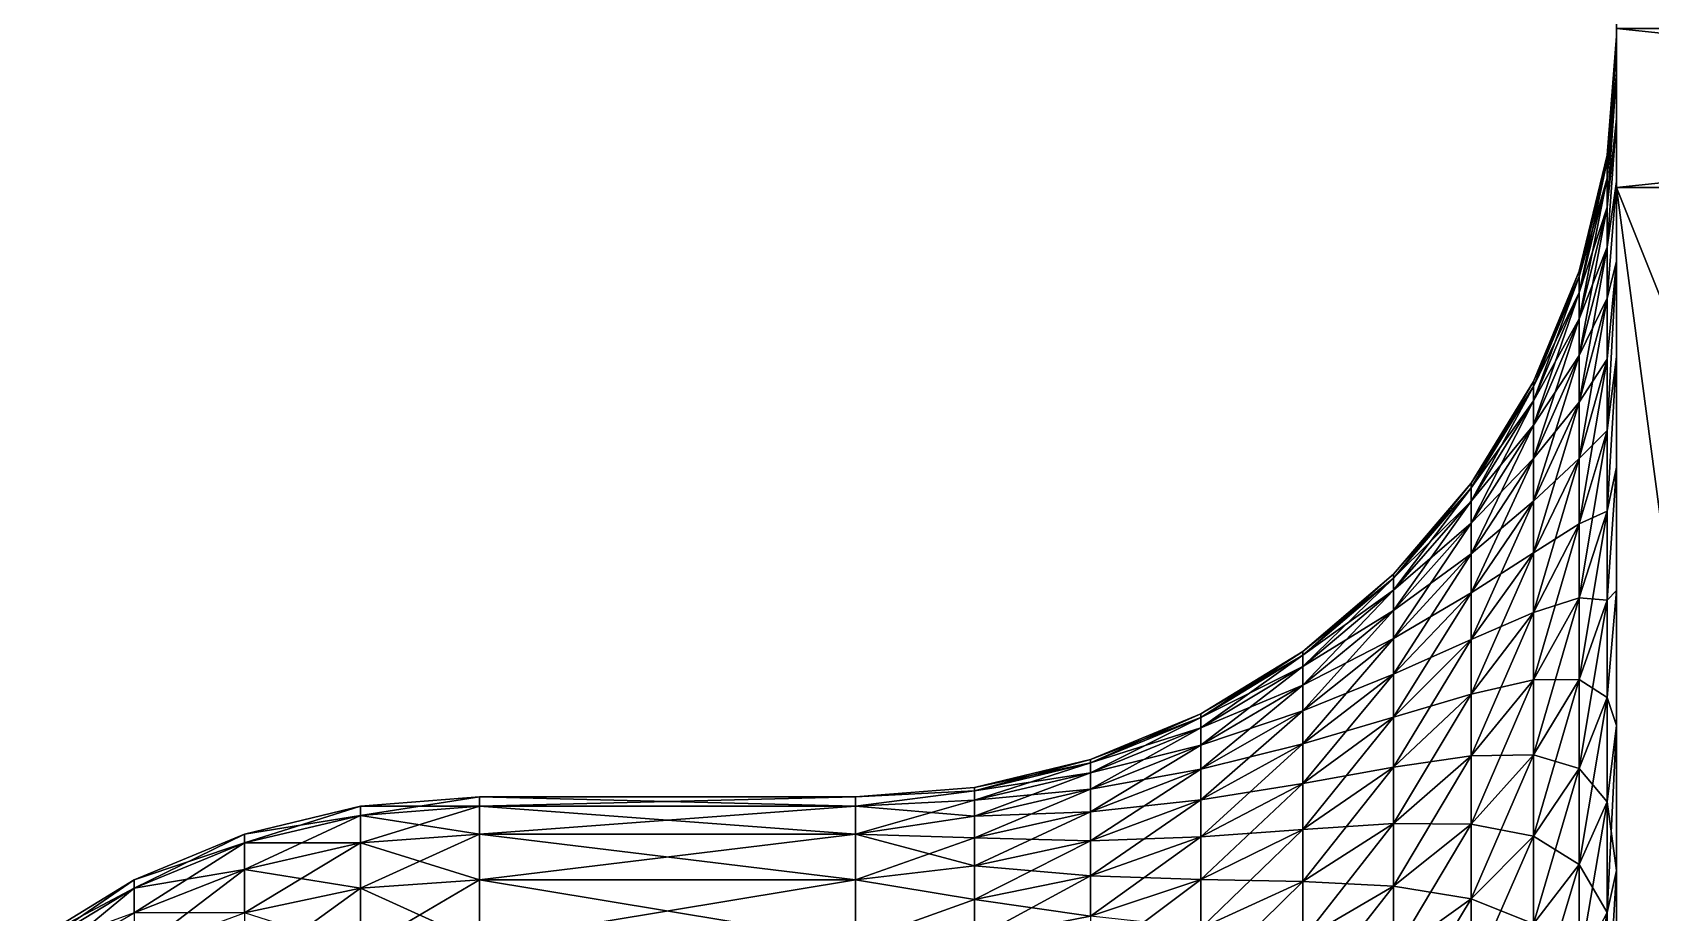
# Model space of a CAD drawing. Extents: x -53 to 3.8, y 0 to 88.2.
# Drawn here: x -50.295 to -46.041, y 82.343 to 84.657 of the extents above; entities that cross this region are included whole.
import ezdxf

# ---------------------------------------------------------------- set-up
doc = ezdxf.new("R2010")
doc.units = 0

msp = doc.modelspace()

# ---------------------------------------------------------------- linework, layer by layer
for points in [[(-46.131, 83.1902, 5.09861), (-46.131, 88.249, 4), (-46.131, 88.2271, 3.58189)], [(-46.131, 83.5144, 5.39709), (-46.131, 88.249, 4), (-46.131, 83.1902, 5.09861)], [(-46.131, 83.8039, 5.72943), (-46.131, 88.249, 4), (-46.131, 83.5144, 5.39709)], [(-46.131, 84.055, 6.09159), (-46.131, 88.249, 4), (-46.131, 83.8039, 5.72943)], [(-46.131, 84.2647, 6.47917), (-46.131, 88.249, 4), (-46.131, 84.055, 6.09159)], [(-46.131, 84.4306, 6.88748), (-46.131, 88.249, 4), (-46.131, 84.2647, 6.47917)], [(-46.131, 84.5505, 7.31155), (-46.131, 88.249, 4), (-46.131, 84.4306, 6.88748)], [(-46.131, 88.249, 9.5), (-46.131, 88.249, 4), (-46.131, 84.5505, 7.31155)], [(-46.131, 84.623, 7.74625), (-46.131, 88.249, 9.5), (-46.131, 84.5505, 7.31155)], [(-46.131, 84.6473, 8.18628), (-46.131, 88.249, 9.5), (-46.131, 84.623, 7.74625)], [(-46.131, 84.623, 8.62631), (-46.131, 88.249, 9.5), (-46.131, 84.6473, 8.18628)], [(-46.131, 84.5505, 9.061), (-46.131, 88.249, 9.5), (-46.131, 84.623, 8.62631)], [(-46.131, 84.4306, 9.48508), (-46.131, 88.249, 9.5), (-46.131, 84.5505, 9.061)], [(-46.131, 88.2271, 9.91811), (-46.131, 88.249, 9.5), (-46.131, 84.4306, 9.48508)], [(-46.131, 88.2271, 3.58189), (-46.131, 88.1616, 3.16835), (-46.131, 83.1902, 5.09861)], [(-46.131, 88.1616, 10.3316), (-46.131, 88.2271, 9.91811), (-46.131, 84.4306, 9.48508)], [(-46.131, 88.1616, 3.16835), (-46.131, 88.0532, 2.76393), (-46.131, 83.1902, 5.09861)], [(-46.131, 84.2647, 9.89338), (-46.131, 88.1616, 10.3316), (-46.131, 84.4306, 9.48508)], [(-46.131, 88.0532, 10.7361), (-46.131, 88.1616, 10.3316), (-46.131, 84.2647, 9.89338)], [(-46.131, 82.8351, 4.83761), (-46.131, 88.0532, 2.76393), (-46.131, 87.9032, 2.37305)], [(-46.131, 83.1902, 5.09861), (-46.131, 88.0532, 2.76393), (-46.131, 82.8351, 4.83761)], [(-46.131, 87.9032, 11.1269), (-46.131, 88.0532, 10.7361), (-46.131, 84.2647, 9.89338)], [(-46.131, 87.9032, 2.37305), (-46.131, 87.7131, 2), (-46.131, 82.8351, 4.83761)], [(-46.131, 84.055, 10.281), (-46.131, 87.9032, 11.1269), (-46.131, 84.2647, 9.89338)], [(-46.131, 87.7131, 11.5), (-46.131, 87.9032, 11.1269), (-46.131, 84.055, 10.281)], [(-46.131, 87.7131, 2), (-46.131, 87.4851, 1.64886), (-46.131, 82.8351, 4.83761)], [(-46.131, 87.4851, 11.8511), (-46.131, 87.7131, 11.5), (-46.131, 84.055, 10.281)], [(-46.131, 87.4851, 1.64886), (-46.131, 87.2216, 1.32348), (-46.131, 82.4534, 4.61726)], [(-46.131, 82.8351, 4.83761), (-46.131, 87.4851, 1.64886), (-46.131, 82.4534, 4.61726)], [(-46.131, 83.8039, 10.6431), (-46.131, 87.4851, 11.8511), (-46.131, 84.055, 10.281)], [(-46.131, 87.2216, 12.1765), (-46.131, 87.4851, 11.8511), (-46.131, 83.8039, 10.6431)], [(-46.131, 82.4534, 4.61726), (-46.131, 87.2216, 1.32348), (-46.131, 86.9255, 1.02742)], [(-46.131, 86.9255, 12.4726), (-46.131, 87.2216, 12.1765), (-46.131, 83.8039, 10.6431)], [(-46.131, 86.9255, 1.02742), (-46.131, 86.6001, 0.76393), (-46.131, 82.4534, 4.61726)], [(-46.131, 83.8039, 10.6431), (-46.131, 86.6001, 12.7361), (-46.131, 86.9255, 12.4726)], [(-46.131, 86.6001, 0.76393), (-46.131, 86.249, 0.5359), (-46.131, 82.4534, 4.61726)], [(-46.131, 83.5144, 10.9755), (-46.131, 86.6001, 12.7361), (-46.131, 83.8039, 10.6431)], [(-46.131, 86.249, 12.9641), (-46.131, 86.6001, 12.7361), (-46.131, 83.5144, 10.9755)], [(-46.131, 82.4534, 4.61726), (-46.131, 86.249, 0.5359), (-46.131, 85.8759, 0.34582)], [(-46.131, 85.8759, 13.1542), (-46.131, 86.249, 12.9641), (-46.131, 83.5144, 10.9755)], [(-46.131, 85.8759, 0.34582), (-46.131, 85.4851, 0.19577), (-46.131, 82.4534, 4.61726)], [(-46.131, 83.5144, 10.9755), (-46.131, 85.4851, 13.3042), (-46.131, 85.8759, 13.1542)], [(-46.131, 85.4851, 0.19577), (-46.131, 85.0807, 0.08741), (-46.131, 82.4534, 4.61726)], [(-46.131, 83.1902, 11.2739), (-46.131, 85.4851, 13.3042), (-46.131, 83.5144, 10.9755)], [(-46.131, 85.0807, 13.4126), (-46.131, 85.4851, 13.3042), (-46.131, 83.1902, 11.2739)], [(-46.131, 82.4534, 4.61726), (-46.131, 85.0807, 0.08741), (-46.131, 84.6671, 0.02191)], [(-46.131, 84.6671, 13.4781), (-46.131, 85.0807, 13.4126), (-46.131, 83.1902, 11.2739)], [(-46.131, 84.6473, 8.18628), (-46.1556, 84.3344, 8.18628), (-46.1556, 84.3192, 8.52157)], [(-46.131, 84.623, 8.62631), (-46.131, 84.6473, 8.18628), (-46.1556, 84.3192, 8.52157)], [(-46.1556, 84.3192, 7.85099), (-46.131, 84.6473, 8.18628), (-46.131, 84.623, 7.74625)], [(-46.1556, 84.3344, 8.18628), (-46.131, 84.6473, 8.18628), (-46.1556, 84.3192, 7.85099)], [(-46.131, 84.6671, 0.02191), (-42.131, 84.249), (-46.131, 84.249)], [(-42.131, 84.6671, 0.02191), (-42.131, 84.249), (-46.131, 84.6671, 0.02191)], [(-46.131, 84.249), (-46.131, 82.4534, 4.61726), (-46.131, 84.6671, 0.02191)], [(-46.131, 83.1902, 11.2739), (-46.131, 84.249, 13.5), (-46.131, 84.6671, 13.4781)], [(-46.131, 84.249, 13.5), (-42.131, 84.6671, 13.4781), (-46.131, 84.6671, 13.4781)], [(-42.131, 84.249, 13.5), (-42.131, 84.6671, 13.4781), (-46.131, 84.249, 13.5)], [(-46.131, 84.623, 8.62631), (-46.1556, 84.2735, 8.85408), (-46.131, 84.5505, 9.061)], [(-46.1556, 84.3192, 8.52157), (-46.1556, 84.2735, 8.85408), (-46.131, 84.623, 8.62631)], [(-46.1556, 84.2735, 7.51848), (-46.131, 84.623, 7.74625), (-46.131, 84.5505, 7.31155)], [(-46.1556, 84.3192, 7.85099), (-46.131, 84.623, 7.74625), (-46.1556, 84.2735, 7.51848)], [(-46.131, 84.5505, 9.061), (-46.1556, 84.1977, 9.18106), (-46.131, 84.4306, 9.48508)], [(-46.1556, 84.2735, 8.85408), (-46.1556, 84.1977, 9.18106), (-46.131, 84.5505, 9.061)], [(-46.1556, 84.1977, 7.1915), (-46.131, 84.5505, 7.31155), (-46.131, 84.4306, 6.88748)], [(-46.1556, 84.2735, 7.51848), (-46.131, 84.5505, 7.31155), (-46.1556, 84.1977, 7.1915)], [(-46.131, 84.4306, 9.48508), (-46.1556, 84.0925, 9.49979), (-46.131, 84.2647, 9.89338)], [(-46.1556, 84.1977, 9.18106), (-46.1556, 84.0925, 9.49979), (-46.131, 84.4306, 9.48508)], [(-46.1556, 84.0925, 6.87277), (-46.131, 84.4306, 6.88748), (-46.131, 84.2647, 6.47917)], [(-46.1556, 84.1977, 7.1915), (-46.131, 84.4306, 6.88748), (-46.1556, 84.0925, 6.87277)], [(-46.1556, 84.3344, 8.18628), (-46.2289, 84.0293, 8.18628), (-46.2289, 84.0153, 8.49382)], [(-46.1556, 84.3192, 8.52157), (-46.1556, 84.3344, 8.18628), (-46.2289, 84.0153, 8.49382)], [(-46.2289, 84.0293, 8.18628), (-46.1556, 84.3344, 8.18628), (-46.1556, 84.3192, 7.85099)], [(-46.1556, 84.3192, 8.52157), (-46.2289, 84.0153, 8.49382), (-46.2289, 83.9733, 8.79881)], [(-46.2289, 84.0153, 7.87874), (-46.1556, 84.3192, 7.85099), (-46.1556, 84.2735, 7.51848)], [(-46.2289, 84.0293, 8.18628), (-46.1556, 84.3192, 7.85099), (-46.2289, 84.0153, 7.87874)], [(-46.1556, 84.3192, 8.52157), (-46.2289, 83.9733, 8.79881), (-46.1556, 84.2735, 8.85408)], [(-46.2289, 83.9733, 7.57375), (-46.1556, 84.2735, 7.51848), (-46.1556, 84.1977, 7.1915)], [(-46.2289, 84.0153, 7.87874), (-46.1556, 84.2735, 7.51848), (-46.2289, 83.9733, 7.57375)], [(-46.1556, 84.2735, 8.85408), (-46.2289, 83.9039, 9.09872), (-46.1556, 84.1977, 9.18106)], [(-46.1556, 84.2735, 8.85408), (-46.2289, 83.9733, 8.79881), (-46.2289, 83.9039, 9.09872)], [(-46.131, 84.2647, 9.89338), (-46.1556, 83.9588, 9.80764), (-46.131, 84.055, 10.281)], [(-46.1556, 84.0925, 9.49979), (-46.1556, 83.9588, 9.80764), (-46.131, 84.2647, 9.89338)], [(-46.1556, 83.9588, 6.56492), (-46.131, 84.2647, 6.47917), (-46.131, 84.055, 6.09159)], [(-46.1556, 84.0925, 6.87277), (-46.131, 84.2647, 6.47917), (-46.1556, 83.9588, 6.56492)], [(-46.131, 82.0499, 4.44023), (-46.131, 82.4534, 4.61726), (-46.131, 84.249)], [(-46.131, 81.6292, 4.30868), (-46.131, 82.0499, 4.44023), (-46.131, 84.249)], [(-46.131, 82.8351, 11.5349), (-46.131, 84.249, 13.5), (-46.131, 83.1902, 11.2739)], [(-46.131, 82.4534, 11.7553), (-46.131, 84.249, 13.5), (-46.131, 82.8351, 11.5349)], [(-46.131, 82.0499, 11.9323), (-46.131, 84.249, 13.5), (-46.131, 82.4534, 11.7553)], [(-46.131, 81.6292, 12.0639), (-46.131, 84.249, 13.5), (-46.131, 82.0499, 11.9323)], [(-46.131, 81.1967, 12.1484), (-46.131, 84.249, 13.5), (-46.131, 81.6292, 12.0639)], [(-46.131, 80.7575, 12.1848), (-46.131, 84.249, 13.5), (-46.131, 81.1967, 12.1484)], [(-46.131, 80.317, 12.1726), (-46.131, 84.249, 13.5), (-46.131, 80.7575, 12.1848)], [(-46.131, 79.8805, 12.1121), (-46.131, 84.249, 13.5), (-46.131, 80.317, 12.1726)], [(-46.131, 70.249, 13.5), (-46.131, 84.249, 13.5), (-46.131, 79.8805, 12.1121)], [(-46.131, 84.249), (-46.131, 70.249), (-46.131, 79.4532, 4.36866)], [(-46.131, 79.8805, 4.26047), (-46.131, 84.249), (-46.131, 79.4532, 4.36866)], [(-46.131, 80.317, 4.19994), (-46.131, 84.249), (-46.131, 79.8805, 4.26047)], [(-46.131, 80.7575, 4.1878), (-46.131, 84.249), (-46.131, 80.317, 4.19994)], [(-46.131, 81.1967, 4.22419), (-46.131, 84.249), (-46.131, 80.7575, 4.1878)], [(-46.131, 81.6292, 4.30868), (-46.131, 84.249), (-46.131, 81.1967, 4.22419)], [(-46.131, 84.249, 13.5), (-42.131, 74.249, 13.5), (-42.131, 84.249, 13.5)], [(-44.2743, 70.249, 13.5), (-42.131, 74.249, 13.5), (-46.131, 84.249, 13.5)], [(-46.131, 70.249, 13.5), (-44.2743, 70.249, 13.5), (-46.131, 84.249, 13.5)], [(-42.131, 74.249), (-46.131, 84.249), (-42.131, 84.249)], [(-46.131, 70.249), (-46.131, 84.249), (-42.131, 74.249)], [(-46.1556, 84.1977, 9.18106), (-46.2289, 83.8074, 9.39108), (-46.1556, 84.0925, 9.49979)], [(-46.2289, 83.9039, 7.27384), (-46.1556, 84.1977, 7.1915), (-46.1556, 84.0925, 6.87277)], [(-46.2289, 83.9733, 7.57375), (-46.1556, 84.1977, 7.1915), (-46.2289, 83.9039, 7.27384)], [(-46.1556, 84.1977, 9.18106), (-46.2289, 83.9039, 9.09872), (-46.2289, 83.8074, 9.39108)], [(-46.1556, 84.0925, 9.49979), (-46.2289, 83.6847, 9.67345), (-46.1556, 83.9588, 9.80764)], [(-46.1556, 84.0925, 9.49979), (-46.2289, 83.8074, 9.39108), (-46.2289, 83.6847, 9.67345)], [(-46.2289, 83.8074, 6.98148), (-46.1556, 84.0925, 6.87277), (-46.1556, 83.9588, 6.56492)], [(-46.2289, 83.9039, 7.27384), (-46.1556, 84.0925, 6.87277), (-46.2289, 83.8074, 6.98148)], [(-46.131, 84.055, 10.281), (-46.1556, 83.9588, 9.80764), (-46.1556, 83.7977, 10.1021)], [(-46.1556, 83.6104, 10.3806), (-46.131, 84.055, 10.281), (-46.1556, 83.7977, 10.1021)], [(-46.131, 83.8039, 10.6431), (-46.131, 84.055, 10.281), (-46.1556, 83.6104, 10.3806)], [(-46.131, 84.055, 6.09159), (-46.131, 83.8039, 5.72943), (-46.1556, 83.6104, 5.99197)], [(-46.1556, 83.7977, 6.2705), (-46.131, 84.055, 6.09159), (-46.1556, 83.6104, 5.99197)], [(-46.1556, 83.9588, 6.56492), (-46.131, 84.055, 6.09159), (-46.1556, 83.7977, 6.2705)], [(-46.2289, 84.0293, 8.18628), (-46.349, 83.7393, 8.18628), (-46.349, 83.7265, 8.46745)], [(-46.2289, 84.0153, 8.49382), (-46.2289, 84.0293, 8.18628), (-46.349, 83.7265, 8.46745)], [(-46.349, 83.7393, 8.18628), (-46.2289, 84.0293, 8.18628), (-46.2289, 84.0153, 7.87874)], [(-46.2289, 84.0153, 8.49382), (-46.349, 83.6882, 8.74629), (-46.2289, 83.9733, 8.79881)], [(-46.2289, 84.0153, 8.49382), (-46.349, 83.7265, 8.46745), (-46.349, 83.6882, 8.74629)], [(-46.349, 83.7265, 7.90511), (-46.2289, 84.0153, 7.87874), (-46.2289, 83.9733, 7.57375)], [(-46.349, 83.7393, 8.18628), (-46.2289, 84.0153, 7.87874), (-46.349, 83.7265, 7.90511)], [(-46.2289, 83.9733, 8.79881), (-46.349, 83.6882, 8.74629), (-46.349, 83.6247, 9.0205)], [(-46.349, 83.6882, 7.62626), (-46.2289, 83.9733, 7.57375), (-46.2289, 83.9039, 7.27384)], [(-46.349, 83.7265, 7.90511), (-46.2289, 83.9733, 7.57375), (-46.349, 83.6882, 7.62626)], [(-46.2289, 83.9733, 8.79881), (-46.349, 83.6247, 9.0205), (-46.2289, 83.9039, 9.09872)], [(-46.1556, 83.9588, 9.80764), (-46.2289, 83.5369, 9.94349), (-46.1556, 83.7977, 10.1021)], [(-46.1556, 83.9588, 9.80764), (-46.2289, 83.6847, 9.67345), (-46.2289, 83.5369, 9.94349)], [(-46.2289, 83.6847, 6.69911), (-46.1556, 83.9588, 6.56492), (-46.1556, 83.7977, 6.2705)], [(-46.2289, 83.8074, 6.98148), (-46.1556, 83.9588, 6.56492), (-46.2289, 83.6847, 6.69911)], [(-46.349, 83.6247, 7.35206), (-46.2289, 83.9039, 7.27384), (-46.2289, 83.8074, 6.98148)], [(-46.349, 83.6882, 7.62626), (-46.2289, 83.9039, 7.27384), (-46.349, 83.6247, 7.35206)], [(-46.2289, 83.9039, 9.09872), (-46.349, 83.5365, 9.28779), (-46.2289, 83.8074, 9.39108)], [(-46.2289, 83.9039, 9.09872), (-46.349, 83.6247, 9.0205), (-46.349, 83.5365, 9.28779)], [(-46.2289, 83.8074, 9.39108), (-46.349, 83.4243, 9.54595), (-46.2289, 83.6847, 9.67345)], [(-46.349, 83.5365, 7.08477), (-46.2289, 83.8074, 6.98148), (-46.2289, 83.6847, 6.69911)], [(-46.349, 83.6247, 7.35206), (-46.2289, 83.8074, 6.98148), (-46.349, 83.5365, 7.08477)], [(-46.2289, 83.8074, 9.39108), (-46.349, 83.5365, 9.28779), (-46.349, 83.4243, 9.54595)], [(-46.1556, 83.7977, 10.1021), (-46.2289, 83.5369, 9.94349), (-46.2289, 83.3652, 10.199)], [(-46.1556, 83.7977, 6.2705), (-46.2289, 83.5369, 6.42906), (-46.2289, 83.6847, 6.69911)], [(-46.1556, 83.6104, 5.99197), (-46.2289, 83.5369, 6.42906), (-46.1556, 83.7977, 6.2705)], [(-46.1556, 83.7977, 10.1021), (-46.2289, 83.3652, 10.199), (-46.1556, 83.6104, 10.3806)], [(-46.1556, 83.3986, 10.641), (-46.131, 83.8039, 10.6431), (-46.1556, 83.6104, 10.3806)], [(-46.131, 83.5144, 10.9755), (-46.131, 83.8039, 10.6431), (-46.1556, 83.3986, 10.641)], [(-46.131, 83.8039, 5.72943), (-46.131, 83.5144, 5.39709), (-46.1556, 83.3986, 5.73161)], [(-46.1556, 83.6104, 5.99197), (-46.131, 83.8039, 5.72943), (-46.1556, 83.3986, 5.73161)], [(-46.349, 83.7393, 8.18628), (-46.513, 83.4717, 8.18628), (-46.513, 83.46, 8.44312)], [(-46.349, 83.7265, 8.46745), (-46.349, 83.7393, 8.18628), (-46.513, 83.46, 8.44312)], [(-46.513, 83.4717, 8.18628), (-46.349, 83.7393, 8.18628), (-46.349, 83.7265, 7.90511)], [(-46.349, 83.7265, 8.46745), (-46.513, 83.425, 8.69783), (-46.349, 83.6882, 8.74629)], [(-46.513, 83.46, 7.92944), (-46.349, 83.7265, 7.90511), (-46.349, 83.6882, 7.62626)], [(-46.513, 83.4717, 8.18628), (-46.349, 83.7265, 7.90511), (-46.513, 83.46, 7.92944)], [(-46.349, 83.7265, 8.46745), (-46.513, 83.46, 8.44312), (-46.513, 83.425, 8.69783)], [(-46.349, 83.6882, 8.74629), (-46.513, 83.367, 8.9483), (-46.349, 83.6247, 9.0205)], [(-46.349, 83.6882, 8.74629), (-46.513, 83.425, 8.69783), (-46.513, 83.367, 8.9483)], [(-46.513, 83.425, 7.67473), (-46.349, 83.6882, 7.62626), (-46.349, 83.6247, 7.35206)], [(-46.513, 83.46, 7.92944), (-46.349, 83.6882, 7.62626), (-46.513, 83.425, 7.67473)], [(-46.2289, 83.6847, 9.67345), (-46.349, 83.2892, 9.79284), (-46.2289, 83.5369, 9.94349)], [(-46.2289, 83.6847, 9.67345), (-46.349, 83.4243, 9.54595), (-46.349, 83.2892, 9.79284)], [(-46.2289, 83.6847, 6.69911), (-46.349, 83.4243, 6.82661), (-46.349, 83.5365, 7.08477)], [(-46.2289, 83.5369, 6.42906), (-46.349, 83.4243, 6.82661), (-46.2289, 83.6847, 6.69911)], [(-46.349, 83.6247, 9.0205), (-46.513, 83.367, 8.9483), (-46.513, 83.2864, 9.19246)], [(-46.513, 83.367, 7.42426), (-46.349, 83.6247, 7.35206), (-46.349, 83.5365, 7.08477)], [(-46.513, 83.425, 7.67473), (-46.349, 83.6247, 7.35206), (-46.513, 83.367, 7.42426)], [(-46.349, 83.6247, 9.0205), (-46.513, 83.2864, 9.19246), (-46.349, 83.5365, 9.28779)], [(-46.1556, 83.6104, 5.99197), (-46.2289, 83.3652, 6.17358), (-46.2289, 83.5369, 6.42906)], [(-46.1556, 83.3986, 5.73161), (-46.2289, 83.3652, 6.17358), (-46.1556, 83.6104, 5.99197)], [(-46.1556, 83.6104, 10.3806), (-46.2289, 83.1709, 10.4378), (-46.1556, 83.3986, 10.641)], [(-46.2289, 83.3652, 10.199), (-46.2289, 83.1709, 10.4378), (-46.1556, 83.6104, 10.3806)], [(-46.349, 83.5365, 7.08477), (-46.513, 83.2864, 7.1801), (-46.513, 83.367, 7.42426)], [(-46.349, 83.4243, 6.82661), (-46.513, 83.2864, 7.1801), (-46.349, 83.5365, 7.08477)], [(-46.349, 83.5365, 9.28779), (-46.513, 83.184, 9.42828), (-46.349, 83.4243, 9.54595)], [(-46.349, 83.5365, 9.28779), (-46.513, 83.2864, 9.19246), (-46.513, 83.184, 9.42828)], [(-46.2289, 83.5369, 9.94349), (-46.349, 83.1321, 10.0264), (-46.2289, 83.3652, 10.199)], [(-46.2289, 83.5369, 9.94349), (-46.349, 83.2892, 9.79284), (-46.349, 83.1321, 10.0264)], [(-46.2289, 83.5369, 6.42906), (-46.349, 83.2892, 6.57972), (-46.349, 83.4243, 6.82661)], [(-46.2289, 83.3652, 6.17358), (-46.349, 83.2892, 6.57972), (-46.2289, 83.5369, 6.42906)], [(-46.1556, 83.164, 10.881), (-46.131, 83.5144, 10.9755), (-46.1556, 83.3986, 10.641)], [(-46.131, 83.1902, 11.2739), (-46.131, 83.5144, 10.9755), (-46.1556, 83.164, 10.881)], [(-46.131, 83.5144, 5.39709), (-46.131, 83.1902, 5.09861), (-46.1556, 83.164, 5.49159)], [(-46.1556, 83.3986, 5.73161), (-46.131, 83.5144, 5.39709), (-46.1556, 83.164, 5.49159)], [(-46.513, 83.4717, 8.18628), (-46.7168, 83.2331, 8.18628), (-46.7168, 83.2224, 8.42142)], [(-46.513, 83.46, 8.44312), (-46.513, 83.4717, 8.18628), (-46.7168, 83.2224, 8.42142)], [(-46.7168, 83.2331, 8.18628), (-46.513, 83.4717, 8.18628), (-46.513, 83.46, 7.92944)], [(-46.7168, 83.2224, 7.95114), (-46.513, 83.46, 7.92944), (-46.513, 83.425, 7.67473)], [(-46.7168, 83.2331, 8.18628), (-46.513, 83.46, 7.92944), (-46.7168, 83.2224, 7.95114)], [(-46.513, 83.46, 8.44312), (-46.7168, 83.1903, 8.65461), (-46.513, 83.425, 8.69783)], [(-46.513, 83.46, 8.44312), (-46.7168, 83.2224, 8.42142), (-46.7168, 83.1903, 8.65461)], [(-46.513, 83.425, 8.69783), (-46.7168, 83.1372, 8.88392), (-46.513, 83.367, 8.9483)], [(-46.7168, 83.1903, 7.71795), (-46.513, 83.425, 7.67473), (-46.513, 83.367, 7.42426)], [(-46.7168, 83.2224, 7.95114), (-46.513, 83.425, 7.67473), (-46.7168, 83.1903, 7.71795)], [(-46.513, 83.425, 8.69783), (-46.7168, 83.1903, 8.65461), (-46.7168, 83.1372, 8.88392)], [(-46.349, 83.4243, 9.54595), (-46.513, 83.0606, 9.65381), (-46.349, 83.2892, 9.79284)], [(-46.349, 83.4243, 6.82661), (-46.513, 83.184, 6.94428), (-46.513, 83.2864, 7.1801)], [(-46.349, 83.2892, 6.57972), (-46.513, 83.184, 6.94428), (-46.349, 83.4243, 6.82661)], [(-46.349, 83.4243, 9.54595), (-46.513, 83.184, 9.42828), (-46.513, 83.0606, 9.65381)], [(-46.1556, 83.3986, 5.73161), (-46.2289, 83.1709, 5.93477), (-46.2289, 83.3652, 6.17358)], [(-46.1556, 83.164, 5.49159), (-46.2289, 83.1709, 5.93477), (-46.1556, 83.3986, 5.73161)], [(-46.2289, 82.9557, 10.6579), (-46.1556, 83.3986, 10.641), (-46.2289, 83.1709, 10.4378)], [(-46.1556, 83.164, 10.881), (-46.1556, 83.3986, 10.641), (-46.2289, 82.9557, 10.6579)], [(-46.513, 83.367, 8.9483), (-46.7168, 83.0635, 9.10744), (-46.513, 83.2864, 9.19246)], [(-46.513, 83.367, 8.9483), (-46.7168, 83.1372, 8.88392), (-46.7168, 83.0635, 9.10744)], [(-46.513, 83.367, 7.42426), (-46.7168, 83.1372, 7.48864), (-46.7168, 83.1903, 7.71795)], [(-46.513, 83.2864, 7.1801), (-46.7168, 83.1372, 7.48864), (-46.513, 83.367, 7.42426)], [(-46.2289, 83.3652, 10.199), (-46.349, 83.1321, 10.0264), (-46.349, 82.9545, 10.2448)], [(-46.2289, 83.3652, 6.17358), (-46.349, 83.1321, 6.34613), (-46.349, 83.2892, 6.57972)], [(-46.2289, 83.1709, 5.93477), (-46.349, 83.1321, 6.34613), (-46.2289, 83.3652, 6.17358)], [(-46.2289, 83.3652, 10.199), (-46.349, 82.9545, 10.2448), (-46.2289, 83.1709, 10.4378)], [(-46.513, 83.2864, 9.19246), (-46.7168, 83.0635, 9.10744), (-46.7168, 82.9697, 9.32334)], [(-46.513, 83.2864, 7.1801), (-46.7168, 83.0635, 7.26511), (-46.7168, 83.1372, 7.48864)], [(-46.513, 83.184, 6.94428), (-46.7168, 83.0635, 7.26511), (-46.513, 83.2864, 7.1801)], [(-46.513, 83.2864, 9.19246), (-46.7168, 82.9697, 9.32334), (-46.513, 83.184, 9.42828)], [(-46.349, 83.2892, 9.79284), (-46.513, 82.9171, 9.86718), (-46.349, 83.1321, 10.0264)], [(-46.349, 83.2892, 9.79284), (-46.513, 83.0606, 9.65381), (-46.513, 82.9171, 9.86718)], [(-46.349, 83.2892, 6.57972), (-46.513, 83.0606, 6.71875), (-46.513, 83.184, 6.94428)], [(-46.349, 83.1321, 6.34613), (-46.513, 83.0606, 6.71875), (-46.349, 83.2892, 6.57972)], [(-46.7168, 83.2331, 8.18628), (-46.9554, 83.0293, 8.18628), (-46.9554, 83.0194, 8.40288)], [(-46.7168, 83.2224, 8.42142), (-46.7168, 83.2331, 8.18628), (-46.9554, 83.0194, 8.40288)], [(-46.9554, 83.0293, 8.18628), (-46.7168, 83.2331, 8.18628), (-46.7168, 83.2224, 7.95114)], [(-46.9554, 83.0194, 7.96968), (-46.7168, 83.2224, 7.95114), (-46.7168, 83.1903, 7.71795)], [(-46.9554, 83.0293, 8.18628), (-46.7168, 83.2224, 7.95114), (-46.9554, 83.0194, 7.96968)], [(-46.7168, 83.2224, 8.42142), (-46.9554, 82.9899, 8.61769), (-46.7168, 83.1903, 8.65461)], [(-46.9554, 82.9899, 8.61769), (-46.7168, 83.2224, 8.42142), (-46.9554, 83.0194, 8.40288)], [(-46.7168, 83.1903, 7.71795), (-46.9554, 82.9899, 7.75487), (-46.9554, 83.0194, 7.96968)], [(-46.7168, 83.1372, 7.48864), (-46.9554, 82.9899, 7.75487), (-46.7168, 83.1903, 7.71795)], [(-46.7168, 83.1903, 8.65461), (-46.9554, 82.9409, 8.82893), (-46.7168, 83.1372, 8.88392)], [(-46.7168, 83.1903, 8.65461), (-46.9554, 82.9899, 8.61769), (-46.9554, 82.9409, 8.82893)], [(-46.513, 83.184, 6.94428), (-46.513, 83.0606, 6.71875), (-46.7168, 82.9697, 7.04922)], [(-46.7168, 83.0635, 7.26511), (-46.513, 83.184, 6.94428), (-46.7168, 82.9697, 7.04922)], [(-46.513, 83.184, 9.42828), (-46.7168, 82.8567, 9.52981), (-46.513, 83.0606, 9.65381)], [(-46.513, 83.184, 9.42828), (-46.7168, 82.9697, 9.32334), (-46.7168, 82.8567, 9.52981)], [(-46.2289, 83.1709, 5.93477), (-46.349, 82.9545, 6.1278), (-46.349, 83.1321, 6.34613)], [(-46.2289, 82.9557, 5.71462), (-46.349, 82.9545, 6.1278), (-46.2289, 83.1709, 5.93477)], [(-46.2289, 83.1709, 10.4378), (-46.349, 82.7578, 10.446), (-46.2289, 82.9557, 10.6579)], [(-46.349, 82.9545, 10.2448), (-46.349, 82.7578, 10.446), (-46.2289, 83.1709, 10.4378)], [(-46.1556, 83.164, 5.49159), (-46.2289, 82.9557, 5.71462), (-46.2289, 83.1709, 5.93477)], [(-46.1556, 82.9085, 5.2739), (-46.2289, 82.9557, 5.71462), (-46.1556, 83.164, 5.49159)], [(-46.2289, 82.7214, 10.8576), (-46.1556, 82.9085, 11.0987), (-46.1556, 83.164, 10.881)], [(-46.2289, 82.7214, 10.8576), (-46.1556, 83.164, 10.881), (-46.2289, 82.9557, 10.6579)], [(-46.1556, 82.9085, 11.0987), (-46.131, 83.1902, 11.2739), (-46.1556, 83.164, 10.881)], [(-46.131, 82.8351, 11.5349), (-46.131, 83.1902, 11.2739), (-46.1556, 82.9085, 11.0987)], [(-46.131, 83.1902, 5.09861), (-46.131, 82.8351, 4.83761), (-46.1556, 82.9085, 5.2739)], [(-46.1556, 83.164, 5.49159), (-46.131, 83.1902, 5.09861), (-46.1556, 82.9085, 5.2739)], [(-46.7168, 83.1372, 8.88392), (-46.9554, 82.873, 9.03483), (-46.7168, 83.0635, 9.10744)], [(-46.7168, 83.1372, 7.48864), (-46.7168, 83.0635, 7.26511), (-46.9554, 82.9409, 7.54363)], [(-46.9554, 82.9899, 7.75487), (-46.7168, 83.1372, 7.48864), (-46.9554, 82.9409, 7.54363)], [(-46.7168, 83.1372, 8.88392), (-46.9554, 82.9409, 8.82893), (-46.9554, 82.873, 9.03483)], [(-46.349, 83.1321, 10.0264), (-46.513, 82.7549, 10.0666), (-46.349, 82.9545, 10.2448)], [(-46.349, 83.1321, 10.0264), (-46.513, 82.9171, 9.86718), (-46.513, 82.7549, 10.0666)], [(-46.349, 83.1321, 6.34613), (-46.513, 82.9171, 6.50538), (-46.513, 83.0606, 6.71875)], [(-46.349, 82.9545, 6.1278), (-46.513, 82.9171, 6.50538), (-46.349, 83.1321, 6.34613)], [(-46.9554, 83.0293, 8.18628), (-47.223, 82.8653, 8.18628), (-47.223, 82.8561, 8.38797)], [(-46.9554, 83.0194, 8.40288), (-46.9554, 83.0293, 8.18628), (-47.223, 82.8561, 8.38797)], [(-47.223, 82.8653, 8.18628), (-46.9554, 83.0293, 8.18628), (-46.9554, 83.0194, 7.96968)], [(-46.7168, 83.0635, 9.10744), (-46.9554, 82.7866, 9.23371), (-46.7168, 82.9697, 9.32334)], [(-46.7168, 83.0635, 9.10744), (-46.9554, 82.873, 9.03483), (-46.9554, 82.7866, 9.23371)], [(-46.9554, 82.9409, 7.54363), (-46.7168, 83.0635, 7.26511), (-46.9554, 82.873, 7.33772)], [(-46.7168, 82.9697, 7.04922), (-46.9554, 82.873, 7.33772), (-46.7168, 83.0635, 7.26511)], [(-46.513, 83.0606, 9.65381), (-46.7168, 82.7253, 9.72515), (-46.513, 82.9171, 9.86718)], [(-46.7168, 82.9697, 7.04922), (-46.513, 83.0606, 6.71875), (-46.7168, 82.8567, 6.84275)], [(-46.513, 82.9171, 6.50538), (-46.7168, 82.8567, 6.84275), (-46.513, 83.0606, 6.71875)], [(-46.513, 83.0606, 9.65381), (-46.7168, 82.8567, 9.52981), (-46.7168, 82.7253, 9.72515)], [(-46.9554, 83.0194, 8.40288), (-47.223, 82.8561, 8.38797), (-47.223, 82.8286, 8.58799)], [(-46.9554, 83.0194, 7.96968), (-47.223, 82.8561, 7.98459), (-47.223, 82.8653, 8.18628)], [(-46.9554, 82.9899, 7.75487), (-47.223, 82.8561, 7.98459), (-46.9554, 83.0194, 7.96968)], [(-46.9554, 83.0194, 8.40288), (-47.223, 82.8286, 8.58799), (-46.9554, 82.9899, 8.61769)], [(-47.223, 82.8286, 7.78457), (-47.223, 82.8561, 7.98459), (-46.9554, 82.9899, 7.75487)], [(-46.9554, 82.9409, 7.54363), (-47.223, 82.8286, 7.78457), (-46.9554, 82.9899, 7.75487)], [(-46.9554, 82.9899, 8.61769), (-47.223, 82.783, 8.78468), (-46.9554, 82.9409, 8.82893)], [(-47.223, 82.8286, 8.58799), (-47.223, 82.783, 8.78468), (-46.9554, 82.9899, 8.61769)], [(-46.7168, 82.9697, 9.32334), (-46.9554, 82.7866, 9.23371), (-46.9554, 82.6825, 9.42391)], [(-46.9554, 82.7866, 7.13885), (-46.9554, 82.873, 7.33772), (-46.7168, 82.9697, 7.04922)], [(-46.7168, 82.8567, 6.84275), (-46.9554, 82.7866, 7.13885), (-46.7168, 82.9697, 7.04922)], [(-46.7168, 82.9697, 9.32334), (-46.9554, 82.6825, 9.42391), (-46.7168, 82.8567, 9.52981)], [(-46.349, 82.9545, 10.2448), (-46.513, 82.7549, 10.0666), (-46.513, 82.5751, 10.2505)], [(-46.513, 82.7549, 6.30594), (-46.513, 82.9171, 6.50538), (-46.349, 82.9545, 6.1278)], [(-46.349, 82.7578, 5.92652), (-46.513, 82.7549, 6.30594), (-46.349, 82.9545, 6.1278)], [(-46.349, 82.9545, 10.2448), (-46.513, 82.5751, 10.2505), (-46.349, 82.7578, 10.446)], [(-46.2289, 82.9557, 5.71462), (-46.349, 82.7578, 5.92652), (-46.349, 82.9545, 6.1278)], [(-46.2289, 82.7214, 5.51495), (-46.349, 82.7578, 5.92652), (-46.2289, 82.9557, 5.71462)], [(-46.2289, 82.9557, 10.6579), (-46.349, 82.5435, 10.6286), (-46.2289, 82.7214, 10.8576)], [(-46.349, 82.7578, 10.446), (-46.349, 82.5435, 10.6286), (-46.2289, 82.9557, 10.6579)], [(-46.1556, 82.9085, 5.2739), (-46.2289, 82.7214, 5.51495), (-46.2289, 82.9557, 5.71462)], [(-47.223, 82.783, 7.58787), (-47.223, 82.8286, 7.78457), (-46.9554, 82.9409, 7.54363)], [(-46.9554, 82.873, 7.33772), (-47.223, 82.783, 7.58787), (-46.9554, 82.9409, 7.54363)], [(-46.9554, 82.9409, 8.82893), (-47.223, 82.7198, 8.97642), (-46.9554, 82.873, 9.03483)], [(-46.9554, 82.9409, 8.82893), (-47.223, 82.783, 8.78468), (-47.223, 82.7198, 8.97642)], [(-46.513, 82.9171, 9.86718), (-46.7168, 82.5768, 9.90774), (-46.513, 82.7549, 10.0666)], [(-46.513, 82.9171, 9.86718), (-46.7168, 82.7253, 9.72515), (-46.7168, 82.5768, 9.90774)], [(-46.7168, 82.7253, 6.64741), (-46.7168, 82.8567, 6.84275), (-46.513, 82.9171, 6.50538)], [(-46.513, 82.7549, 6.30594), (-46.7168, 82.7253, 6.64741), (-46.513, 82.9171, 6.50538)], [(-46.1556, 82.6343, 5.08035), (-46.2289, 82.7214, 5.51495), (-46.1556, 82.9085, 5.2739)], [(-46.1556, 82.9085, 11.0987), (-46.2289, 82.4698, 11.0351), (-46.1556, 82.6343, 11.2922)], [(-46.2289, 82.4698, 11.0351), (-46.1556, 82.9085, 11.0987), (-46.2289, 82.7214, 10.8576)], [(-46.1556, 82.6343, 11.2922), (-46.131, 82.8351, 11.5349), (-46.1556, 82.9085, 11.0987)], [(-46.1556, 82.9085, 5.2739), (-46.131, 82.8351, 4.83761), (-46.1556, 82.6343, 5.08035)], [(-47.223, 82.8653, 8.18628), (-47.513, 82.7452, 8.18628), (-47.513, 82.7365, 8.37705)], [(-47.223, 82.8561, 8.38797), (-47.223, 82.8653, 8.18628), (-47.513, 82.7365, 8.37705)], [(-47.223, 82.8561, 7.98459), (-47.513, 82.7452, 8.18628), (-47.223, 82.8653, 8.18628)], [(-46.9554, 82.873, 9.03483), (-47.223, 82.6393, 9.16161), (-46.9554, 82.7866, 9.23371)], [(-47.223, 82.7198, 7.39614), (-47.223, 82.783, 7.58787), (-46.9554, 82.873, 7.33772)], [(-46.9554, 82.7866, 7.13885), (-47.223, 82.7198, 7.39614), (-46.9554, 82.873, 7.33772)], [(-46.9554, 82.873, 9.03483), (-47.223, 82.7198, 8.97642), (-47.223, 82.6393, 9.16161)], [(-47.223, 82.8561, 8.38797), (-47.513, 82.7105, 8.56624), (-47.223, 82.8286, 8.58799)], [(-47.223, 82.8561, 8.38797), (-47.513, 82.7365, 8.37705), (-47.513, 82.7105, 8.56624)], [(-47.513, 82.7365, 7.99551), (-47.513, 82.7452, 8.18628), (-47.223, 82.8561, 7.98459)], [(-47.223, 82.8286, 7.78457), (-47.513, 82.7365, 7.99551), (-47.223, 82.8561, 7.98459)], [(-47.223, 82.8286, 8.58799), (-47.513, 82.7105, 8.56624), (-47.513, 82.6674, 8.75228)], [(-47.513, 82.7105, 7.80632), (-47.513, 82.7365, 7.99551), (-47.223, 82.8286, 7.78457)], [(-47.223, 82.783, 7.58787), (-47.513, 82.7105, 7.80632), (-47.223, 82.8286, 7.78457)], [(-47.513, 82.6674, 8.75228), (-47.223, 82.783, 8.78468), (-47.223, 82.8286, 8.58799)], [(-46.9554, 82.6825, 6.94865), (-46.9554, 82.7866, 7.13885), (-46.7168, 82.8567, 6.84275)], [(-46.7168, 82.7253, 6.64741), (-46.9554, 82.6825, 6.94865), (-46.7168, 82.8567, 6.84275)], [(-46.7168, 82.8567, 9.52981), (-46.9554, 82.5615, 9.60385), (-46.7168, 82.7253, 9.72515)], [(-46.7168, 82.8567, 9.52981), (-46.9554, 82.6825, 9.42391), (-46.9554, 82.5615, 9.60385)], [(-46.131, 82.8351, 4.83761), (-46.1556, 82.3436, 4.91253), (-46.1556, 82.6343, 5.08035)], [(-46.131, 82.4534, 4.61726), (-46.1556, 82.3436, 4.91253), (-46.131, 82.8351, 4.83761)], [(-46.131, 82.4534, 11.7553), (-46.131, 82.8351, 11.5349), (-46.1556, 82.6343, 11.2922)], [(-47.513, 82.6674, 7.62028), (-47.513, 82.7105, 7.80632), (-47.223, 82.783, 7.58787)], [(-47.223, 82.7198, 7.39614), (-47.513, 82.6674, 7.62028), (-47.223, 82.783, 7.58787)], [(-47.223, 82.783, 8.78468), (-47.513, 82.6076, 8.93363), (-47.223, 82.7198, 8.97642)], [(-47.223, 82.783, 8.78468), (-47.513, 82.6674, 8.75228), (-47.513, 82.6076, 8.93363)], [(-46.9554, 82.7866, 9.23371), (-47.223, 82.5424, 9.33871), (-46.9554, 82.6825, 9.42391)], [(-46.9554, 82.7866, 9.23371), (-47.223, 82.6393, 9.16161), (-47.223, 82.5424, 9.33871)], [(-47.223, 82.6393, 7.21095), (-47.223, 82.7198, 7.39614), (-46.9554, 82.7866, 7.13885)], [(-46.9554, 82.6825, 6.94865), (-47.223, 82.6393, 7.21095), (-46.9554, 82.7866, 7.13885)], [(-47.513, 82.7452, 8.18628), (-47.8181, 82.6719, 8.18628), (-47.8181, 82.6635, 8.37039)], [(-47.513, 82.7365, 8.37705), (-47.513, 82.7452, 8.18628), (-47.8181, 82.6635, 8.37039)], [(-47.513, 82.7365, 7.99551), (-47.8181, 82.6719, 8.18628), (-47.513, 82.7452, 8.18628)], [(-47.513, 82.7365, 8.37705), (-47.8181, 82.6385, 8.55297), (-47.513, 82.7105, 8.56624)], [(-47.8181, 82.6635, 8.00217), (-47.8181, 82.6719, 8.18628), (-47.513, 82.7365, 7.99551)], [(-47.513, 82.7105, 7.80632), (-47.8181, 82.6635, 8.00217), (-47.513, 82.7365, 7.99551)], [(-47.8181, 82.6385, 8.55297), (-47.513, 82.7365, 8.37705), (-47.8181, 82.6635, 8.37039)], [(-46.513, 82.7549, 6.30594), (-46.7168, 82.5768, 6.46482), (-46.7168, 82.7253, 6.64741)], [(-46.513, 82.5751, 6.12208), (-46.7168, 82.5768, 6.46482), (-46.513, 82.7549, 6.30594)], [(-46.513, 82.7549, 10.0666), (-46.7168, 82.4122, 10.0761), (-46.513, 82.5751, 10.2505)], [(-46.513, 82.7549, 10.0666), (-46.7168, 82.5768, 9.90774), (-46.7168, 82.4122, 10.0761)], [(-46.349, 82.7578, 5.92652), (-46.513, 82.5751, 6.12208), (-46.513, 82.7549, 6.30594)], [(-46.349, 82.5435, 5.74397), (-46.513, 82.5751, 6.12208), (-46.349, 82.7578, 5.92652)], [(-46.349, 82.7578, 10.446), (-46.513, 82.3794, 10.4172), (-46.349, 82.5435, 10.6286)], [(-46.513, 82.5751, 10.2505), (-46.513, 82.3794, 10.4172), (-46.349, 82.7578, 10.446)], [(-46.2289, 82.7214, 5.51495), (-46.349, 82.5435, 5.74397), (-46.349, 82.7578, 5.92652)], [(-47.513, 82.7105, 8.56624), (-47.8181, 82.5969, 8.73252), (-47.513, 82.6674, 8.75228)], [(-47.513, 82.7105, 8.56624), (-47.8181, 82.6385, 8.55297), (-47.8181, 82.5969, 8.73252)], [(-47.8181, 82.6385, 7.81959), (-47.8181, 82.6635, 8.00217), (-47.513, 82.7105, 7.80632)], [(-47.513, 82.6674, 7.62028), (-47.8181, 82.6385, 7.81959), (-47.513, 82.7105, 7.80632)], [(-47.513, 82.6076, 7.43892), (-47.513, 82.6674, 7.62028), (-47.223, 82.7198, 7.39614)], [(-47.223, 82.6393, 7.21095), (-47.513, 82.6076, 7.43892), (-47.223, 82.7198, 7.39614)], [(-47.223, 82.7198, 8.97642), (-47.513, 82.5315, 9.10879), (-47.223, 82.6393, 9.16161)], [(-47.223, 82.7198, 8.97642), (-47.513, 82.6076, 8.93363), (-47.513, 82.5315, 9.10879)], [(-46.7168, 82.7253, 6.64741), (-46.9554, 82.5615, 6.7687), (-46.9554, 82.6825, 6.94865)], [(-46.7168, 82.5768, 6.46482), (-46.9554, 82.5615, 6.7687), (-46.7168, 82.7253, 6.64741)], [(-46.7168, 82.7253, 9.72515), (-46.9554, 82.4247, 9.77205), (-46.7168, 82.5768, 9.90774)], [(-46.7168, 82.7253, 9.72515), (-46.9554, 82.5615, 9.60385), (-46.9554, 82.4247, 9.77205)], [(-46.2289, 82.4698, 5.33741), (-46.349, 82.5435, 5.74397), (-46.2289, 82.7214, 5.51495)], [(-46.349, 82.3136, 10.7909), (-46.2289, 82.7214, 10.8576), (-46.349, 82.5435, 10.6286)], [(-46.2289, 82.4698, 11.0351), (-46.2289, 82.7214, 10.8576), (-46.349, 82.3136, 10.7909)], [(-46.1556, 82.6343, 5.08035), (-46.2289, 82.4698, 5.33741), (-46.2289, 82.7214, 5.51495)], [(-49.119, 82.6473, 8.18628), (-49.4319, 82.5984, 8.4953), (-49.119, 82.6227, 8.49915)], [(-49.4319, 82.6227, 8.18628), (-49.4319, 82.5984, 8.4953), (-49.119, 82.6473, 8.18628)], [(-49.119, 82.6227, 7.87341), (-49.4319, 82.6227, 8.18628), (-49.119, 82.6473, 8.18628)], [(-49.119, 82.6473, 8.18628), (-48.131, 82.6227, 7.87341), (-49.119, 82.6227, 7.87341)], [(-48.131, 82.6473, 8.18628), (-48.131, 82.6227, 7.87341), (-49.119, 82.6473, 8.18628)], [(-49.119, 82.6227, 8.49915), (-48.131, 82.6473, 8.18628), (-49.119, 82.6473, 8.18628)], [(-48.131, 82.6227, 8.49915), (-48.131, 82.6473, 8.18628), (-49.119, 82.6227, 8.49915)], [(-47.8181, 82.6719, 8.18628), (-47.8181, 82.6635, 8.00217), (-48.131, 82.6473, 8.18628)], [(-47.8181, 82.6635, 8.37039), (-47.8181, 82.6719, 8.18628), (-48.131, 82.6473, 8.18628)], [(-48.131, 82.6473, 8.18628), (-47.8181, 82.6635, 8.00217), (-48.131, 82.6227, 7.87341)], [(-47.8181, 82.6385, 7.81959), (-48.131, 82.6227, 7.87341), (-47.8181, 82.6635, 8.00217)], [(-47.8181, 82.6635, 8.37039), (-48.131, 82.6227, 8.49915), (-47.8181, 82.6385, 8.55297)], [(-48.131, 82.6473, 8.18628), (-48.131, 82.6227, 8.49915), (-47.8181, 82.6635, 8.37039)], [(-47.513, 82.6674, 8.75228), (-47.8181, 82.5969, 8.73252), (-47.8181, 82.5391, 8.90753)], [(-47.8181, 82.5969, 7.64004), (-47.8181, 82.6385, 7.81959), (-47.513, 82.6674, 7.62028)], [(-47.513, 82.6076, 7.43892), (-47.8181, 82.5969, 7.64004), (-47.513, 82.6674, 7.62028)], [(-47.513, 82.6076, 8.93363), (-47.513, 82.6674, 8.75228), (-47.8181, 82.5391, 8.90753)], [(-46.9554, 82.6825, 6.94865), (-47.223, 82.5424, 7.03385), (-47.223, 82.6393, 7.21095)], [(-46.9554, 82.5615, 6.7687), (-47.223, 82.5424, 7.03385), (-46.9554, 82.6825, 6.94865)], [(-46.9554, 82.6825, 9.42391), (-47.223, 82.5424, 9.33871), (-47.223, 82.4297, 9.50627)], [(-46.9554, 82.6825, 9.42391), (-47.223, 82.4297, 9.50627), (-46.9554, 82.5615, 9.60385)], [(-49.4319, 82.6227, 8.18628), (-49.737, 82.526, 8.48383), (-49.4319, 82.5984, 8.4953)], [(-49.737, 82.5494, 8.18628), (-49.737, 82.526, 8.48383), (-49.4319, 82.6227, 8.18628)], [(-49.4319, 82.5984, 7.87726), (-49.737, 82.5494, 8.18628), (-49.4319, 82.6227, 8.18628)], [(-49.4319, 82.5984, 7.87726), (-49.4319, 82.6227, 8.18628), (-49.119, 82.6227, 7.87341)], [(-49.119, 82.5494, 7.56824), (-49.4319, 82.5984, 7.87726), (-49.119, 82.6227, 7.87341)], [(-49.119, 82.6227, 8.49915), (-49.4319, 82.526, 8.7967), (-49.119, 82.5494, 8.80431)], [(-49.4319, 82.5984, 8.4953), (-49.4319, 82.526, 8.7967), (-49.119, 82.6227, 8.49915)], [(-49.119, 82.5494, 8.80431), (-48.131, 82.6227, 8.49915), (-49.119, 82.6227, 8.49915)], [(-48.131, 82.5494, 8.80431), (-48.131, 82.6227, 8.49915), (-49.119, 82.5494, 8.80431)], [(-49.119, 82.6227, 7.87341), (-48.131, 82.5494, 7.56824), (-49.119, 82.5494, 7.56824)], [(-48.131, 82.6227, 7.87341), (-48.131, 82.5494, 7.56824), (-49.119, 82.6227, 7.87341)], [(-48.131, 82.5494, 7.56824), (-48.131, 82.6227, 7.87341), (-47.8181, 82.6385, 7.81959)], [(-47.8181, 82.5969, 7.64004), (-48.131, 82.5494, 7.56824), (-47.8181, 82.6385, 7.81959)], [(-47.8181, 82.6385, 8.55297), (-48.131, 82.6227, 8.49915), (-47.8181, 82.5969, 8.73252)], [(-47.8181, 82.5969, 8.73252), (-48.131, 82.6227, 8.49915), (-48.131, 82.5494, 8.80431)], [(-47.513, 82.6076, 7.43892), (-47.8181, 82.5391, 7.46502), (-47.8181, 82.5969, 7.64004)], [(-47.513, 82.5315, 7.26377), (-47.8181, 82.5391, 7.46502), (-47.513, 82.6076, 7.43892)], [(-47.513, 82.6076, 8.93363), (-47.8181, 82.4657, 9.07658), (-47.513, 82.5315, 9.10879)], [(-47.513, 82.6076, 8.93363), (-47.8181, 82.5391, 8.90753), (-47.8181, 82.4657, 9.07658)], [(-47.223, 82.6393, 7.21095), (-47.513, 82.5315, 7.26377), (-47.513, 82.6076, 7.43892)], [(-47.223, 82.5424, 7.03385), (-47.513, 82.5315, 7.26377), (-47.223, 82.6393, 7.21095)], [(-47.223, 82.6393, 9.16161), (-47.513, 82.4398, 9.27631), (-47.223, 82.5424, 9.33871)], [(-47.223, 82.6393, 9.16161), (-47.513, 82.5315, 9.10879), (-47.513, 82.4398, 9.27631)], [(-46.1556, 82.3436, 4.91253), (-46.2289, 82.4698, 5.33741), (-46.1556, 82.6343, 5.08035)], [(-46.1556, 82.6343, 11.2922), (-46.2289, 82.2032, 11.1891), (-46.1556, 82.3436, 11.46)], [(-46.1556, 82.6343, 11.2922), (-46.2289, 82.4698, 11.0351), (-46.2289, 82.2032, 11.1891)], [(-46.1556, 82.3436, 11.46), (-46.131, 82.4534, 11.7553), (-46.1556, 82.6343, 11.2922)], [(-49.4319, 82.5984, 8.4953), (-49.737, 82.4563, 8.77406), (-49.4319, 82.526, 8.7967)], [(-49.737, 82.526, 8.48383), (-49.737, 82.4563, 8.77406), (-49.4319, 82.5984, 8.4953)], [(-49.737, 82.526, 7.88872), (-49.737, 82.5494, 8.18628), (-49.4319, 82.5984, 7.87726)], [(-49.4319, 82.526, 7.57585), (-49.737, 82.526, 7.88872), (-49.4319, 82.5984, 7.87726)], [(-49.4319, 82.526, 7.57585), (-49.4319, 82.5984, 7.87726), (-49.119, 82.5494, 7.56824)], [(-47.8181, 82.5391, 7.46502), (-48.131, 82.5494, 7.56824), (-47.8181, 82.5969, 7.64004)], [(-47.8181, 82.5969, 8.73252), (-48.131, 82.5494, 8.80431), (-47.8181, 82.5391, 8.90753)], [(-46.9554, 82.5615, 6.7687), (-47.223, 82.4297, 6.86629), (-47.223, 82.5424, 7.03385)], [(-46.9554, 82.4247, 6.60051), (-47.223, 82.4297, 6.86629), (-46.9554, 82.5615, 6.7687)], [(-46.9554, 82.5615, 9.60385), (-47.223, 82.3023, 9.66288), (-46.9554, 82.4247, 9.77205)], [(-47.223, 82.4297, 9.50627), (-47.223, 82.3023, 9.66288), (-46.9554, 82.5615, 9.60385)], [(-46.7168, 82.5768, 6.46482), (-46.9554, 82.4247, 6.60051), (-46.9554, 82.5615, 6.7687)], [(-46.7168, 82.4122, 6.29649), (-46.9554, 82.4247, 6.60051), (-46.7168, 82.5768, 6.46482)], [(-46.7168, 82.5768, 9.90774), (-46.9554, 82.2731, 9.92711), (-46.7168, 82.4122, 10.0761)], [(-46.7168, 82.5768, 9.90774), (-46.9554, 82.4247, 9.77205), (-46.9554, 82.2731, 9.92711)], [(-46.513, 82.5751, 6.12208), (-46.7168, 82.4122, 6.29649), (-46.7168, 82.5768, 6.46482)], [(-46.513, 82.3794, 5.95533), (-46.7168, 82.4122, 6.29649), (-46.513, 82.5751, 6.12208)], [(-46.513, 82.5751, 10.2505), (-46.7168, 82.4122, 10.0761), (-46.7168, 82.2331, 10.2287)], [(-46.513, 82.5751, 10.2505), (-46.7168, 82.2331, 10.2287), (-46.513, 82.3794, 10.4172)], [(-46.349, 82.5435, 5.74397), (-46.513, 82.3794, 5.95533), (-46.513, 82.5751, 6.12208)], [(-49.737, 82.5494, 8.18628), (-50.027, 82.4074, 8.46505), (-49.737, 82.526, 8.48383)], [(-50.027, 82.4293, 8.18628), (-50.027, 82.4074, 8.46505), (-49.737, 82.5494, 8.18628)], [(-49.737, 82.526, 7.88872), (-50.027, 82.4293, 8.18628), (-49.737, 82.5494, 8.18628)], [(-49.737, 82.526, 8.48383), (-50.027, 82.3421, 8.73695), (-49.737, 82.4563, 8.77406)], [(-50.027, 82.4074, 8.46505), (-50.027, 82.3421, 8.73695), (-49.737, 82.526, 8.48383)], [(-50.027, 82.4074, 7.90751), (-50.027, 82.4293, 8.18628), (-49.737, 82.526, 7.88872)], [(-49.737, 82.4563, 7.59849), (-50.027, 82.4074, 7.90751), (-49.737, 82.526, 7.88872)], [(-49.4319, 82.526, 8.7967), (-49.737, 82.3421, 9.04982), (-49.4319, 82.4074, 9.08308)], [(-49.737, 82.4563, 8.77406), (-49.737, 82.3421, 9.04982), (-49.4319, 82.526, 8.7967)], [(-49.737, 82.4563, 7.59849), (-49.737, 82.526, 7.88872), (-49.4319, 82.526, 7.57585)], [(-49.4319, 82.4074, 7.28948), (-49.737, 82.4563, 7.59849), (-49.4319, 82.526, 7.57585)], [(-49.119, 82.4293, 7.2783), (-49.4319, 82.526, 7.57585), (-49.119, 82.5494, 7.56824)], [(-49.119, 82.5494, 8.80431), (-49.4319, 82.4074, 9.08308), (-49.119, 82.4293, 9.09426)], [(-49.4319, 82.526, 8.7967), (-49.4319, 82.4074, 9.08308), (-49.119, 82.5494, 8.80431)], [(-49.4319, 82.4074, 7.28948), (-49.4319, 82.526, 7.57585), (-49.119, 82.4293, 7.2783)], [(-49.119, 82.4293, 9.09426), (-48.131, 82.5494, 8.80431), (-49.119, 82.5494, 8.80431)], [(-48.131, 82.4293, 9.09426), (-48.131, 82.5494, 8.80431), (-49.119, 82.4293, 9.09426)], [(-49.119, 82.5494, 7.56824), (-48.131, 82.4293, 7.2783), (-49.119, 82.4293, 7.2783)], [(-48.131, 82.5494, 7.56824), (-48.131, 82.4293, 7.2783), (-49.119, 82.5494, 7.56824)], [(-47.8181, 82.5391, 7.46502), (-48.131, 82.4293, 7.2783), (-48.131, 82.5494, 7.56824)], [(-48.131, 82.5494, 8.80431), (-48.131, 82.4293, 9.09426), (-47.8181, 82.4657, 9.07658)], [(-47.8181, 82.5391, 8.90753), (-48.131, 82.5494, 8.80431), (-47.8181, 82.4657, 9.07658)], [(-47.8181, 82.4657, 7.29598), (-48.131, 82.4293, 7.2783), (-47.8181, 82.5391, 7.46502)], [(-47.513, 82.5315, 7.26377), (-47.8181, 82.4657, 7.29598), (-47.8181, 82.5391, 7.46502)], [(-47.513, 82.4398, 7.09625), (-47.8181, 82.4657, 7.29598), (-47.513, 82.5315, 7.26377)], [(-47.513, 82.5315, 9.10879), (-47.8181, 82.3772, 9.23824), (-47.513, 82.4398, 9.27631)], [(-47.513, 82.5315, 9.10879), (-47.8181, 82.4657, 9.07658), (-47.8181, 82.3772, 9.23824)], [(-47.223, 82.5424, 7.03385), (-47.513, 82.4398, 7.09625), (-47.513, 82.5315, 7.26377)], [(-47.223, 82.4297, 6.86629), (-47.513, 82.4398, 7.09625), (-47.223, 82.5424, 7.03385)], [(-47.223, 82.5424, 9.33871), (-47.513, 82.3332, 9.43479), (-47.223, 82.4297, 9.50627)], [(-47.223, 82.5424, 9.33871), (-47.513, 82.4398, 9.27631), (-47.513, 82.3332, 9.43479)], [(-46.349, 82.3136, 5.58165), (-46.513, 82.3794, 5.95533), (-46.349, 82.5435, 5.74397)], [(-46.349, 82.5435, 10.6286), (-46.513, 82.1694, 10.5655), (-46.349, 82.3136, 10.7909)], [(-46.513, 82.3794, 10.4172), (-46.513, 82.1694, 10.5655), (-46.349, 82.5435, 10.6286)], [(-46.2289, 82.4698, 5.33741), (-46.349, 82.3136, 5.58165), (-46.349, 82.5435, 5.74397)], [(-49.737, 82.4563, 8.77406), (-50.027, 82.2351, 8.9953), (-49.737, 82.3421, 9.04982)], [(-50.027, 82.3421, 8.73695), (-50.027, 82.2351, 8.9953), (-49.737, 82.4563, 8.77406)], [(-50.027, 82.3421, 7.63561), (-50.027, 82.4074, 7.90751), (-49.737, 82.4563, 7.59849)], [(-49.737, 82.3421, 7.32274), (-50.027, 82.3421, 7.63561), (-49.737, 82.4563, 7.59849)], [(-49.737, 82.3421, 7.32274), (-49.737, 82.4563, 7.59849), (-49.4319, 82.4074, 7.28948)], [(-47.8181, 82.3772, 7.13432), (-48.131, 82.4293, 7.2783), (-47.8181, 82.4657, 7.29598)], [(-47.8181, 82.4657, 9.07658), (-48.131, 82.4293, 9.09426), (-47.8181, 82.3772, 9.23824)], [(-47.513, 82.4398, 7.09625), (-47.8181, 82.3772, 7.13432), (-47.8181, 82.4657, 7.29598)], [(-47.513, 82.4398, 9.27631), (-47.8181, 82.2744, 9.39119), (-47.513, 82.3332, 9.43479)], [(-47.513, 82.3332, 6.93777), (-47.8181, 82.3772, 7.13432), (-47.513, 82.4398, 7.09625)], [(-47.513, 82.4398, 9.27631), (-47.8181, 82.3772, 9.23824), (-47.8181, 82.2744, 9.39119)], [(-47.223, 82.4297, 6.86629), (-47.513, 82.3332, 6.93777), (-47.513, 82.4398, 7.09625)], [(-46.2289, 82.2032, 5.18348), (-46.349, 82.3136, 5.58165), (-46.2289, 82.4698, 5.33741)], [(-46.2289, 82.4698, 11.0351), (-46.349, 82.0698, 10.9316), (-46.2289, 82.2032, 11.1891)], [(-46.349, 82.0698, 10.9316), (-46.2289, 82.4698, 11.0351), (-46.349, 82.3136, 10.7909)], [(-46.1556, 82.3436, 4.91253), (-46.2289, 82.2032, 5.18348), (-46.2289, 82.4698, 5.33741)], [(-46.1556, 82.0389, 4.77184), (-46.1556, 82.3436, 4.91253), (-46.131, 82.4534, 4.61726)], [(-46.131, 82.0499, 4.44023), (-46.1556, 82.0389, 4.77184), (-46.131, 82.4534, 4.61726)], [(-46.1556, 82.0389, 11.6007), (-46.131, 82.4534, 11.7553), (-46.1556, 82.3436, 11.46)], [(-46.1556, 82.0389, 11.6007), (-46.131, 82.0499, 11.9323), (-46.131, 82.4534, 11.7553)], [(-50.027, 82.4293, 8.18628), (-50.2946, 82.2454, 8.4394), (-50.027, 82.4074, 8.46505)], [(-50.2946, 82.2653, 8.18628), (-50.2946, 82.2454, 8.4394), (-50.027, 82.4293, 8.18628)], [(-50.027, 82.4074, 7.90751), (-50.2946, 82.2653, 8.18628), (-50.027, 82.4293, 8.18628)], [(-50.027, 82.4074, 8.46505), (-50.2946, 82.1861, 8.68628), (-50.027, 82.3421, 8.73695)], [(-50.2946, 82.2454, 8.4394), (-50.2946, 82.1861, 8.68628), (-50.027, 82.4074, 8.46505)], [(-50.2946, 82.2454, 7.93316), (-50.2946, 82.2653, 8.18628), (-50.027, 82.4074, 7.90751)], [(-50.027, 82.3421, 7.63561), (-50.2946, 82.2454, 7.93316), (-50.027, 82.4074, 7.90751)], [(-49.4319, 82.4074, 9.08308), (-49.737, 82.1861, 9.30431), (-49.4319, 82.2454, 9.34738)], [(-49.737, 82.3421, 9.04982), (-49.737, 82.1861, 9.30431), (-49.4319, 82.4074, 9.08308)], [(-49.4319, 82.2454, 7.02518), (-49.737, 82.3421, 7.32274), (-49.4319, 82.4074, 7.28948)], [(-49.119, 82.2653, 7.01071), (-49.4319, 82.4074, 7.28948), (-49.119, 82.4293, 7.2783)], [(-49.119, 82.4293, 9.09426), (-49.4319, 82.2454, 9.34738), (-49.119, 82.2653, 9.36185)], [(-49.4319, 82.4074, 9.08308), (-49.4319, 82.2454, 9.34738), (-49.119, 82.4293, 9.09426)], [(-49.4319, 82.2454, 7.02518), (-49.4319, 82.4074, 7.28948), (-49.119, 82.2653, 7.01071)], [(-49.119, 82.2653, 9.36185), (-48.131, 82.4293, 9.09426), (-49.119, 82.4293, 9.09426)], [(-48.131, 82.2653, 9.36185), (-48.131, 82.4293, 9.09426), (-49.119, 82.2653, 9.36185)], [(-49.119, 82.4293, 7.2783), (-48.131, 82.2653, 7.01071), (-49.119, 82.2653, 7.01071)], [(-48.131, 82.4293, 7.2783), (-48.131, 82.2653, 7.01071), (-49.119, 82.4293, 7.2783)], [(-48.131, 82.2653, 7.01071), (-48.131, 82.4293, 7.2783), (-47.8181, 82.3772, 7.13432)], [(-48.131, 82.4293, 9.09426), (-48.131, 82.2653, 9.36185), (-47.8181, 82.3772, 9.23824)], [(-47.223, 82.4297, 9.50627), (-47.513, 82.3332, 9.43479), (-47.513, 82.2127, 9.58293)], [(-47.223, 82.3023, 6.70968), (-47.513, 82.3332, 6.93777), (-47.223, 82.4297, 6.86629)], [(-47.513, 82.2127, 9.58293), (-47.223, 82.3023, 9.66288), (-47.223, 82.4297, 9.50627)], [(-46.9554, 82.4247, 6.60051), (-47.223, 82.3023, 6.70968), (-47.223, 82.4297, 6.86629)], [(-46.9554, 82.4247, 9.77205), (-47.223, 82.1612, 9.80726), (-46.9554, 82.2731, 9.92711)], [(-46.9554, 82.2731, 6.44545), (-47.223, 82.3023, 6.70968), (-46.9554, 82.4247, 6.60051)], [(-46.9554, 82.4247, 9.77205), (-47.223, 82.3023, 9.66288), (-47.223, 82.1612, 9.80726)], [(-46.7168, 82.4122, 6.29649), (-46.9554, 82.2731, 6.44545), (-46.9554, 82.4247, 6.60051)], [(-46.7168, 82.4122, 10.0761), (-46.9554, 82.1081, 10.0677), (-46.7168, 82.2331, 10.2287)], [(-46.7168, 82.4122, 10.0761), (-46.9554, 82.2731, 9.92711), (-46.9554, 82.1081, 10.0677)], [(-46.7168, 82.2331, 6.14383), (-46.9554, 82.2731, 6.44545), (-46.7168, 82.4122, 6.29649)], [(-46.513, 82.3794, 5.95533), (-46.7168, 82.2331, 6.14383), (-46.7168, 82.4122, 6.29649)], [(-47.8181, 82.2744, 6.98137), (-48.131, 82.2653, 7.01071), (-47.8181, 82.3772, 7.13432)], [(-47.8181, 82.3772, 9.23824), (-48.131, 82.2653, 9.36185), (-47.8181, 82.2744, 9.39119)], [(-47.513, 82.3332, 6.93777), (-47.8181, 82.2744, 6.98137), (-47.8181, 82.3772, 7.13432)], [(-46.513, 82.1694, 5.80706), (-46.7168, 82.2331, 6.14383), (-46.513, 82.3794, 5.95533)], [(-46.513, 82.3794, 10.4172), (-46.7168, 82.0408, 10.3645), (-46.513, 82.1694, 10.5655)], [(-46.7168, 82.2331, 10.2287), (-46.7168, 82.0408, 10.3645), (-46.513, 82.3794, 10.4172)], [(-46.349, 82.3136, 5.58165), (-46.513, 82.1694, 5.80706), (-46.513, 82.3794, 5.95533)], [(-46.1556, 82.0389, 4.77184), (-46.2289, 82.2032, 5.18348), (-46.1556, 82.3436, 4.91253)], [(-46.2289, 81.9237, 11.3181), (-46.1556, 82.0389, 11.6007), (-46.1556, 82.3436, 11.46)], [(-46.1556, 82.3436, 11.46), (-46.2289, 82.2032, 11.1891), (-46.2289, 81.9237, 11.3181)]]:
    msp.add_3dface(points)

doc.saveas('drawing.dxf')
